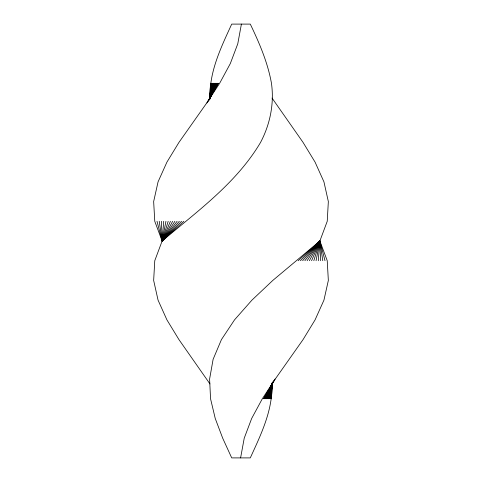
<?xml version="1.0" encoding="UTF-8"?>
<svg xmlns="http://www.w3.org/2000/svg" width="482" height="482" viewBox="0 0 482 482"><rect width="100%" height="100%" fill="white"/><g stroke="black" fill="none" stroke-linecap="round" stroke-linejoin="round"><path stroke-width="0.72" d="M209.917 96.4L209.778 99.322L211.194 83.253L209.562 99.322L213.152 83.253L209.423 99.322L212.502 83.253L209.64 99.322L209.881 97.858M210.019 94.207C210.291 69.318 221.569 46.29 231.715 24.1L250.285 24.1C259.352 43.031 267.733 62.479 271.456 83.253C274.324 103.66 270.119 124.248 260.563 142.407C236.542 182.997 197.56 211.104 162.127 241L154.764 260.72L153.656 280.434L158.06 300.153L166.923 319.873L178.943 339.593L209.971 383.955M272.029 98.045L303.058 142.407L315.077 162.127L323.94 181.847L328.344 201.566L327.236 221.28L319.873 241L272.794 280.434L251.917 300.153L234.517 319.873L221.437 339.593L213.116 359.307L209.604 379.027L210.544 398.747L215.237 418.466L222.69 438.18L231.715 457.9L250.285 457.9C260.431 435.71 271.709 412.682 271.981 387.793M272.083 385.6L272.222 382.678L270.806 398.747L272.438 382.678L268.848 398.747L272.577 382.678L269.498 398.747L272.36 382.678L272.119 384.142M209.61 99.322L210.544 83.253M271.456 398.747L272.39 382.678M163.705 221.28L162.127 241L183.829 221.28M318.295 260.72L319.873 241L298.171 260.72M210.08 96.4L211.845 83.253L209.519 99.322M271.92 385.6L270.155 398.747L272.481 382.678M241.404 24.1L237.771 43.82L230.33 63.534L219.672 83.253L206.736 102.973L178.943 142.407L166.923 162.127L158.06 181.847L153.656 201.566L154.764 221.28L162.127 241L181.594 221.28M240.596 457.9L244.229 438.18L251.67 418.466L262.329 398.747L275.264 379.027L303.058 339.593L315.077 319.873L323.94 300.153L328.344 280.434L327.236 260.72L319.873 241L300.407 260.72M165.941 221.28L162.127 241L179.358 221.28M316.059 260.72L319.873 241L302.642 260.72M209.236 99.449L215.111 83.253L209.658 98.75L213.803 83.253L209.537 98.75M272.764 382.551L266.889 398.747L272.342 383.25L268.197 398.747L272.463 383.25M168.176 221.28L162.127 241L156.999 221.28M313.824 260.72L319.873 241L325.001 260.72M209.676 98.75L214.454 83.253L209.29 99.449M272.324 383.25L267.546 398.747L272.71 382.551M209.574 98.894L215.761 83.253L209.14 99.575M272.426 383.106L266.239 398.747L272.86 382.425M170.411 221.28L162.127 241L159.235 221.28M311.589 260.72L319.873 241L322.765 260.72M209.248 99.575L216.412 83.253L208.778 100.25M272.752 382.425L265.588 398.747L273.222 381.75M209.14 99.684L217.063 83.253L208.646 100.346M272.86 382.316L264.937 398.747L273.354 381.654M208.73 100.346L217.719 83.253L208.2 101.003M273.27 381.654L264.281 398.747L273.8 380.997M172.646 221.28L162.127 241L161.47 221.28M309.354 260.72L319.873 241L320.53 260.72M208.23 101.063L218.37 83.253L206.941 102.973M273.77 380.937L263.63 398.747L275.059 379.027M174.888 221.28L162.127 241L177.123 221.28M307.112 260.72L319.873 241L304.877 260.72"/></g></svg>
